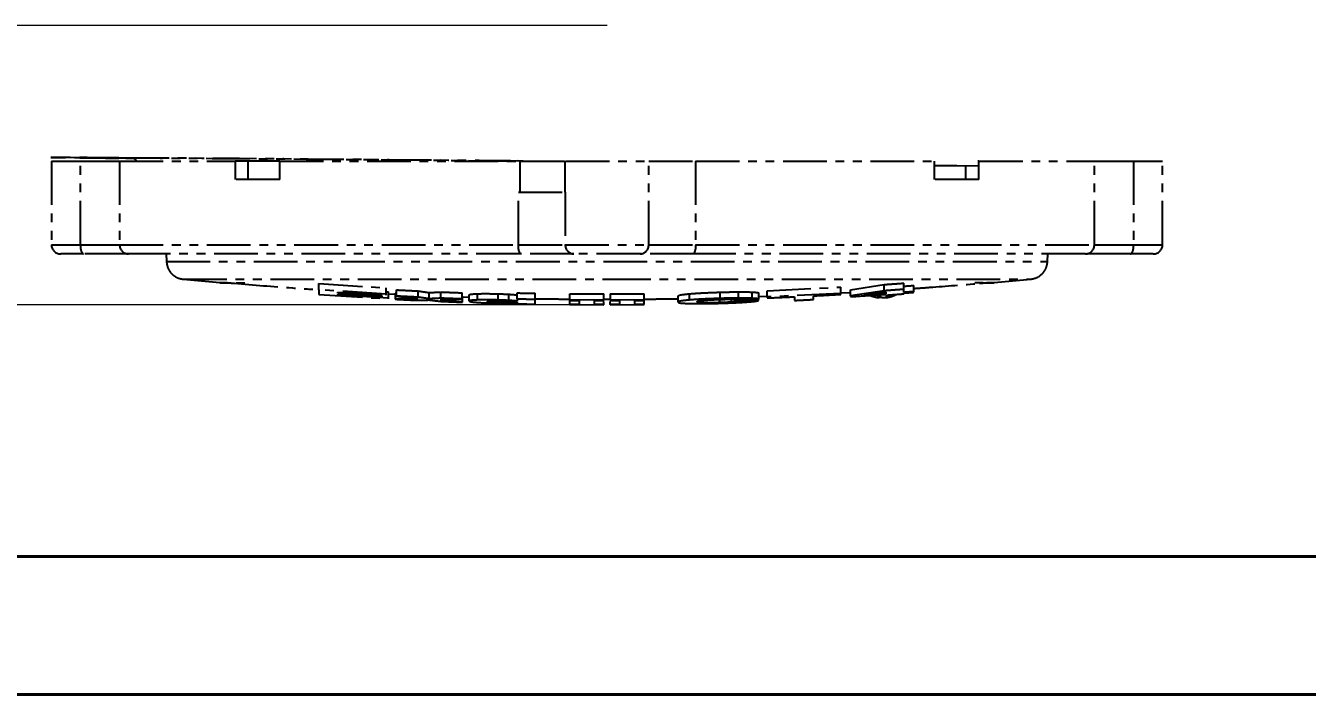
# Model space of a CAD drawing. Header units: millimetres. Extents: x 2344 to 4024, y 1094 to 2282.
# Drawn here: x 2847.2 to 3033.4, y 1093.7 to 1190.9 of the extents above; entities that cross this region are included whole.
import ezdxf

# ---------------------------------------------------------------- set-up
doc = ezdxf.new("R2010")
doc.units = ezdxf.units.MM
doc.linetypes.add('PHANTOM', pattern=[12.7, 6.35, -1.27, 1.27, -1.27, 1.27, -1.27])
doc.layers.add('标注', color=3, linetype='Continuous', lineweight=13)
doc.layers.add('粗实线', color=7, linetype='Continuous', lineweight=40)
doc.styles.add('SLDTEXTSTYLE1', font='txt.shx', dxfattribs={"width": 0.7, "bigfont": 'gbcbig.shx'})
doc.dimstyles.new('SLDDIMSTYLE12$0', dxfattribs={"dimtxt": 12, "dimasz": 10, "dimexe": 0, "dimexo": 0.0625, "dimgap": 0.875, "dimtad": 1, "dimdec": 1, "dimlfac": 1.8, "dimrnd": 1e-09, "dimzin": 12, "dimdsep": 46, "dimtxsty": 'SLDTEXTSTYLE1', "dimcen": 0.09, "dimdle": 8.16, "dimclrd": 3, "dimclre": 3, "dimadec": 0, "dimazin": 3, "dimtfac": 1, "dimtdec": 1, "dimtofl": 0, "dimtmove": 0, "dimatfit": 3, "dimfxl": 0, "dimfrac": 2, "dimtolj": 1, "dimlwd": 5, "dimlwe": 5, "dimarcsym": 0})

# ---------------------------------------------------------------- blocks, each defined once
blk = doc.blocks.new('*D69')
at = {"layer": 'Defpoints', "color": 0, "transparency": 16777216}
for p in [(2931.76, 1190.86), (2747.33, 1150.32), (2931.21, 1150.32)]:
    blk.add_point(p, dxfattribs=at)
at = {"layer": '标注', "color": 3, "lineweight": 5, "transparency": 16777216}
blk.add_line((2931.7, 1190.86), (2747.33, 1190.86), dxfattribs=at)
at = {"layer": '标注', "color": 3, "linetype": 'Continuous', "lineweight": 5, "transparency": 16777216}
for p, q in [((2747.33, 1180.86), (2747.33, 1160.32)), ((2931.15, 1150.32), (2747.33, 1150.32))]:
    blk.add_line(p, q, dxfattribs=at)
at = {"layer": '标注', "color": 3, "transparency": 16777216}
for points in [[(2745.66, 1180.86), (2748.99, 1180.86), (2747.33, 1190.86)], [(2745.66, 1160.32), (2748.99, 1160.32), (2747.33, 1150.32)]]:
    blk.add_solid(points, dxfattribs=at)
at = {"layer": '标注', "color": 0, "transparency": 16777216, "insert": (2732.74, 1170.59), "char_height": 12, "attachment_point": 5, "rotation": 90, "style": 'SLDTEXTSTYLE1'}
blk.add_mtext('\\A1;{\\H2.28571x;45}', dxfattribs=at)

msp = doc.modelspace()

# ---------------------------------------------------------------- linework, layer by layer
at = {"color": 7, "linetype": 'PHANTOM', "lineweight": 25}
for p, q in [((2850.928, 1171.197), (2850.928, 1159.047)), ((2850.928, 1171.197), (2855.129, 1171.197)), ((2855.129, 1159.047), (2855.129, 1171.197)), ((2855.129, 1171.197), (2860.819, 1171.197)), ((2860.819, 1171.197), (2860.819, 1159.047)), ((2860.819, 1171.197), (2877.603, 1171.197)), ((2877.603, 1171.197), (2877.603, 1168.497)), ((2879.502, 1171.197), (2877.603, 1171.197)), ((2879.502, 1168.497), (2879.502, 1171.197)), ((2884.096, 1171.197), (2879.502, 1171.197)), ((2884.096, 1168.497), (2884.096, 1171.197)), ((2884.096, 1171.197), (2919.003, 1171.197)), ((2919.455, 1171.197), (2918.685, 1171.204)), ((2919.003, 1171.197), (2919.003, 1166.697)), ((2919.003, 1171.197), (2925.348, 1171.197)), ((2925.499, 1171.149), (2925.34, 1171.149)), ((2925.499, 1171.149), (2925.674, 1171.148)), ((2925.554, 1171.148), (2925.554, 1166.697)), ((2925.669, 1171.197), (2937.724, 1171.197)), ((2937.724, 1159.047), (2937.724, 1171.197)), ((2937.724, 1171.197), (2944.539, 1171.197)), ((2944.539, 1171.197), (2944.539, 1159.047)), ((2944.539, 1171.197), (2979.219, 1171.197)), ((2979.219, 1171.197), (2979.219, 1168.497)), ((2983.813, 1168.497), (2983.813, 1170.504)), ((2985.713, 1171.197), (2985.567, 1171.197)), ((2985.713, 1168.497), (2985.713, 1171.197)), ((2985.713, 1171.197), (3002.496, 1171.197)), ((3002.496, 1159.047), (3002.496, 1171.197)), ((3002.496, 1171.197), (3008.186, 1171.197)), ((3008.186, 1171.197), (3008.186, 1159.047)), ((3008.186, 1171.197), (3012.388, 1171.197)), ((3012.388, 1159.047), (3012.388, 1171.197)), ((2884.096, 1168.497), (2877.603, 1168.497)), ((2985.713, 1168.497), (2979.219, 1168.497)), ((2918.776, 1159.047), (2918.776, 1166.697)), ((2918.776, 1166.697), (2925.591, 1166.697)), ((2925.591, 1166.697), (2925.591, 1159.047)), ((2850.928, 1159.047), (2855.129, 1159.047)), ((2855.129, 1159.047), (2860.819, 1159.047)), ((2860.819, 1159.047), (2918.776, 1159.047)), ((2918.776, 1159.047), (2925.591, 1159.047)), ((2925.591, 1159.047), (2937.724, 1159.047)), ((2937.724, 1159.047), (2944.539, 1159.047)), ((2944.539, 1159.047), (3002.496, 1159.047)), ((3002.496, 1159.047), (3008.186, 1159.047)), ((3008.186, 1159.047), (3012.388, 1159.047)), ((2855.604, 1157.697), (2852.278, 1157.697)), ((2862.148, 1157.697), (2855.604, 1157.697)), ((2919.018, 1157.697), (2862.148, 1157.697)), ((2867.576, 1157.697), (2867.634, 1156.584)), ((2926.855, 1157.697), (2919.018, 1157.697)), ((2936.46, 1157.697), (2926.855, 1157.697)), ((2944.297, 1157.697), (2936.46, 1157.697)), ((3001.168, 1157.697), (2944.297, 1157.697)), ((2995.681, 1156.584), (2995.739, 1157.697)), ((3007.712, 1157.697), (3001.168, 1157.697)), ((3011.038, 1157.697), (3007.712, 1157.697)), ((2867.634, 1156.584), (2995.681, 1156.584)), ((2870.046, 1154.04), (2875.415, 1153.581)), ((2870.046, 1154.04), (2931.658, 1154.04)), ((2877.781, 1153.489), (2879.042, 1153.489)), ((2889.787, 1153.399), (2899.584, 1152.777)), ((2889.787, 1152.495), (2889.787, 1153.399)), ((2967.047, 1152.512), (2971.923, 1153.257)), ((2971.923, 1152.353), (2971.923, 1153.257)), ((2974.783, 1152.558), (2974.783, 1153.462)), ((2976.24, 1152.227), (2976.24, 1153.13)), ((2986.32, 1153.489), (2985.097, 1153.489)), ((2986.32, 1153.489), (2987.581, 1153.489)), ((2987.902, 1153.558), (2993.269, 1154.04)), ((2899.584, 1151.874), (2889.787, 1152.495)), ((2889.787, 1152.495), (2889.787, 1151.818)), ((2889.787, 1151.818), (2899.896, 1151.181)), ((2892.536, 1152.159), (2899.584, 1151.73)), ((2899.896, 1151.279), (2892.536, 1151.726)), ((2899.584, 1151.874), (2899.584, 1152.777)), ((2899.584, 1152.2), (2899.896, 1152.181)), ((2899.896, 1151.279), (2899.896, 1152.181)), ((2899.896, 1151.921), (2900.895, 1151.868)), ((2900.895, 1152.029), (2901.087, 1152.032)), ((2900.895, 1152.029), (2900.895, 1151.128)), ((2904.24, 1151.174), (2900.895, 1151.128)), ((2901.087, 1151.58), (2901.087, 1152.482)), ((2904.203, 1151.425), (2904.203, 1152.327)), ((2905.825, 1151.191), (2905.825, 1152.093)), ((2907.402, 1151.035), (2910.6, 1151.16)), ((2907.53, 1151.278), (2907.53, 1152.18)), ((2910.6, 1151.16), (2910.6, 1152.062)), ((2910.683, 1150.695), (2910.683, 1151.596)), ((2910.683, 1151.472), (2911.645, 1151.441)), ((2911.645, 1150.869), (2911.645, 1151.77)), ((2912.855, 1151.022), (2912.855, 1151.924)), ((2915.843, 1151.011), (2915.843, 1151.912)), ((2917.346, 1151.854), (2917.346, 1150.952)), ((2918.601, 1151.139), (2918.601, 1152.041)), ((2921.222, 1151.087), (2921.222, 1151.989)), ((2921.222, 1150.412), (2921.222, 1151.087)), ((2926.258, 1151.92), (2931.208, 1151.896)), ((2926.258, 1151.019), (2926.258, 1151.92)), ((2931.208, 1150.994), (2931.208, 1151.896)), ((2931.208, 1151.123), (2931.658, 1151.122)), ((2931.658, 1151.122), (2932.108, 1151.123)), ((2932.108, 1151.896), (2937.058, 1151.92)), ((2932.108, 1151.896), (2932.108, 1150.994)), ((2937.058, 1151.019), (2937.058, 1151.92)), ((2941.99, 1150.704), (2941.99, 1151.605)), ((2943.64, 1151.016), (2943.64, 1151.918)), ((2948.057, 1150.635), (2948.057, 1151.096)), ((2948.094, 1151.243), (2948.094, 1152.145)), ((2949.753, 1150.708), (2949.753, 1151.115)), ((2950.779, 1151.292), (2950.779, 1152.194)), ((2952.693, 1152.169), (2952.693, 1151.267)), ((2953.694, 1151.506), (2954.931, 1151.552)), ((2953.694, 1150.933), (2953.694, 1151.151)), ((2953.721, 1151.152), (2953.721, 1152.054)), ((2954.931, 1152.359), (2965.654, 1152.886)), ((2954.931, 1151.457), (2954.931, 1152.359)), ((2965.654, 1151.983), (2954.931, 1151.457)), ((2958.918, 1151.485), (2958.918, 1150.954)), ((2961.667, 1151.088), (2961.667, 1151.62)), ((2965.654, 1151.983), (2965.654, 1152.886)), ((2965.654, 1152.034), (2967.047, 1152.114)), ((2967.047, 1151.61), (2967.047, 1152.512)), ((2971.923, 1152.353), (2967.047, 1151.61)), ((2971.18, 1151.37), (2971.18, 1151.506)), ((2971.2, 1151.36), (2971.2, 1151.506)), ((2971.239, 1151.37), (2971.239, 1151.506)), ((2971.592, 1151.403), (2971.592, 1151.37)), ((2972.071, 1151.375), (2972.071, 1151.36)), ((2972.237, 1151.402), (2972.237, 1151.37)), ((2974.783, 1152.117), (2974.783, 1152.558)), ((2910.683, 1150.695), (2907.402, 1151.035)), ((2914.853, 1150.875), (2914.853, 1150.671)), ((2916.42, 1150.852), (2916.42, 1150.596)), ((2917.823, 1150.809), (2917.823, 1150.584)), ((2931.208, 1150.994), (2926.258, 1151.019)), ((2926.258, 1150.379), (2926.258, 1151.003)), ((2926.258, 1150.344), (2931.208, 1150.319)), ((2927.608, 1150.931), (2927.608, 1150.383)), ((2929.858, 1150.371), (2929.858, 1150.92)), ((2931.208, 1150.939), (2931.208, 1150.994)), ((2931.208, 1150.354), (2931.208, 1150.782)), ((2931.208, 1150.319), (2931.208, 1150.354)), ((2937.058, 1151.019), (2932.108, 1150.994)), ((2932.108, 1150.994), (2932.108, 1150.939)), ((2932.108, 1150.354), (2932.108, 1150.782)), ((2932.108, 1150.354), (2932.108, 1150.319)), ((2932.108, 1150.319), (2937.058, 1150.344)), ((2933.458, 1150.92), (2933.458, 1150.371)), ((2935.708, 1150.383), (2935.708, 1150.931)), ((2937.058, 1150.379), (2937.058, 1150.964)), ((2945.636, 1150.622), (2945.636, 1150.958)), ((2950.944, 1150.836), (2950.944, 1151.058))]:
    msp.add_line(p, q, dxfattribs=at)
at = {"color": 7, "linetype": 'PHANTOM', "lineweight": 25, "flags": 128}
for points in [[(2855.04, 1171.672), (2853.651, 1171.688), (2852.477, 1171.701), (2851.585, 1171.713), (2851.028, 1171.722), (2850.839, 1171.727), (2851.028, 1171.728), (2851.585, 1171.726), (2852.477, 1171.72), (2853.651, 1171.71), (2855.04, 1171.698)], [(2860.73, 1171.656), (2860.45, 1171.657), (2860.027, 1171.658), (2859.468, 1171.662), (2858.784, 1171.667), (2857.985, 1171.673), (2857.084, 1171.68), (2856.097, 1171.689), (2855.04, 1171.698)], [(2855.04, 1171.672), (2856.097, 1171.661), (2857.084, 1171.65), (2857.985, 1171.639), (2858.784, 1171.629), (2859.468, 1171.62), (2860.026, 1171.613), (2860.449, 1171.606), (2860.73, 1171.601)], [(2857.319, 1171.667), (2856.561, 1171.674), (2855.919, 1171.679), (2855.489, 1171.682), (2855.339, 1171.682), (2855.489, 1171.679), (2855.919, 1171.673), (2856.561, 1171.666), (2857.319, 1171.658), (2858.076, 1171.651), (2858.719, 1171.646), (2859.148, 1171.643), (2859.298, 1171.643), (2859.148, 1171.646), (2858.719, 1171.652), (2858.076, 1171.659), (2857.319, 1171.667)], [(2860.73, 1171.656), (2861.756, 1171.656), (2863.098, 1171.653), (2864.75, 1171.646), (2866.705, 1171.636), (2868.952, 1171.623), (2871.483, 1171.607), (2874.286, 1171.587), (2877.349, 1171.565), (2880.656, 1171.539), (2884.194, 1171.511), (2887.946, 1171.481), (2891.895, 1171.447), (2896.024, 1171.412), (2900.314, 1171.374), (2904.746, 1171.334), (2909.298, 1171.292), (2913.952, 1171.249), (2918.685, 1171.204)], [(2863.044, 1171.558), (2861.756, 1171.581), (2860.73, 1171.601)], [(2918.832, 1171.197), (2917.616, 1171.208), (2913.065, 1171.251), (2908.599, 1171.293), (2904.238, 1171.332), (2900.001, 1171.37), (2895.908, 1171.406), (2891.978, 1171.44), (2888.229, 1171.471), (2884.677, 1171.5), (2881.339, 1171.526), (2878.231, 1171.549), (2875.366, 1171.57), (2872.757, 1171.587), (2870.416, 1171.602), (2868.355, 1171.614), (2866.582, 1171.622), (2865.105, 1171.627), (2863.932, 1171.629), (2863.067, 1171.628), (2862.515, 1171.623), (2862.278, 1171.616), (2862.357, 1171.605), (2862.752, 1171.591), (2863.03, 1171.584)], [(2863.009, 1171.628), (2863.247, 1171.287), (2863.347, 1171.197)], [(2979.219, 1170.567), (2982.474, 1170.528), (2985.564, 1170.49)], [(2855.129, 1159.047), (2855.138, 1158.784), (2855.165, 1158.53), (2855.209, 1158.297), (2855.268, 1158.092), (2855.34, 1157.924), (2855.422, 1157.8), (2855.511, 1157.723), (2855.604, 1157.697)], [(3007.712, 1157.697), (3007.804, 1157.723), (3007.893, 1157.8), (3007.975, 1157.924), (3008.047, 1158.092), (3008.106, 1158.297), (3008.15, 1158.53), (3008.177, 1158.784), (3008.186, 1159.047)], [(2971.635, 1151.385), (2971.626, 1151.381), (2971.592, 1151.37)]]:
    msp.add_lwpolyline(points, dxfattribs=at)
at = {"color": 7, "linetype": 'PHANTOM', "lineweight": 25}
for centre, radius, start, end in [((2852.278, 1159.047), 1.35, 180, 270), ((2862.159, 1159.036), 1.339, 179.53784, 269.53025), ((2920.844, 1158.72), 2.093, 171.02104, 209.26556), ((2926.9, 1159.005), 1.309, 178.17325, 268.0486), ((2936.416, 1159.005), 1.309, 271.9514, 1.82675), ((2942.471, 1158.72), 2.093, 330.73437, 8.97898), ((3001.157, 1159.036), 1.339, 270.46974, 0.46216), ((3011.038, 1159.047), 1.35, 270, 0), ((2971.635, 1155.829), 4.5, 248.43538, 262.15499), ((2971.16, 1155.813), 4.308, 266.67916, 273.32084), ((2971.462, 1152.225), 0.901, 232.24271, 251.69932), ((2971.962, 1152.225), 0.901, 232.24271, 251.69932), ((2971.527, 1155.214), 3.877, 277.47658, 287.3325), ((2971.733, 1155.214), 3.877, 277.47658, 287.3325), ((2971.635, 1155.829), 4.5, 279.04035, 296.36804), ((2972.785, 1152.243), 0.738, 261.96957, 278.03043)]:
    msp.add_arc(centre, radius, start, end, dxfattribs=at)
for points, knots in [([(2867.633, 1156.607), (2867.688, 1156.26), (2867.801, 1155.545), (2868.44, 1154.721), (2869.228, 1154.2), (2869.779, 1154.092), (2870.046, 1154.04)], [0, 0, 0, 0, 0.2720615, 0.5619665, 0.7879375, 1, 1, 1, 1]), ([(2993.269, 1154.04), (2993.611, 1154.116), (2994.319, 1154.273), (2995.101, 1154.961), (2995.573, 1155.78), (2995.646, 1156.337), (2995.682, 1156.607)], [0, 0, 0, 0, 0.2720615, 0.5619665, 0.7879375, 1, 1, 1, 1]), ([(2876.509, 1153.517), (2876.203, 1153.511), (2875.578, 1153.5), (2875.321, 1153.496), (2875.578, 1153.5), (2876.203, 1153.511), (2876.509, 1153.517)], [0, 0, 0, 0, 0.2442713, 0.4999999, 0.7557286, 1, 1, 1, 1]), ([(2876.509, 1153.517), (2876.541, 1153.516), (2876.604, 1153.515), (2876.826, 1153.501), (2877.119, 1153.479), (2877.373, 1153.458), (2877.509, 1153.446)], [0, 0, 0, 0, 0.24686698, 0.48018173, 0.72382764, 1, 1, 1, 1]), ([(2877.509, 1153.446), (2880.314, 1153.207), (2884.383, 1152.862), (2888.506, 1152.598), (2889.787, 1152.516)], [0, 0, 0, 0, 0.6895107, 1, 1, 1, 1]), ([(2931.658, 1154.04), (2934.034, 1154.04), (2938.887, 1154.04), (2946.202, 1154.04), (2953.549, 1154.04), (2960.744, 1154.04), (2967.588, 1154.04), (2973.884, 1154.04), (2979.303, 1154.04), (2983.789, 1154.04), (2987.342, 1154.04), (2990.065, 1154.04), (2991.939, 1154.04), (2993.066, 1154.04), (2993.202, 1154.04), (2993.269, 1154.04)], [0, 0, 0, 0, 0.0736754, 0.1504344, 0.2298849, 0.3115242, 0.3947507, 0.4788859, 0.5632051, 0.6400411, 0.7158686, 0.7901842, 0.8625449, 0.9325805, 1, 1, 1, 1]), ([(2971.923, 1153.257), (2972.453, 1153.294), (2973.406, 1153.361), (2974.359, 1153.431), (2974.783, 1153.462)], [0, 0, 0, 0, 0.555963, 1, 1, 1, 1]), ([(2974.783, 1153.02), (2975.053, 1153.041), (2975.539, 1153.077), (2976.025, 1153.114), (2976.24, 1153.13)], [0, 0, 0, 0, 0.5573673, 1, 1, 1, 1]), ([(2976.24, 1152.698), (2977.009, 1152.75), (2980.22, 1152.966), (2983.393, 1153.239), (2985.807, 1153.446)], [0, 0, 0, 0, 0.2394195, 1, 1, 1, 1]), ([(2985.807, 1153.446), (2985.941, 1153.457), (2986.197, 1153.479), (2986.492, 1153.501), (2986.714, 1153.516), (2986.775, 1153.516), (2986.807, 1153.517)], [0, 0, 0, 0, 0.2758581, 0.5235208, 0.7551505, 1, 1, 1, 1]), ([(2986.807, 1153.517), (2987.112, 1153.511), (2987.738, 1153.5), (2987.995, 1153.496), (2987.738, 1153.5), (2987.112, 1153.511), (2986.807, 1153.517)], [0, 0, 0, 0, 0.2442183, 0.4999999, 0.7557815, 1, 1, 1, 1]), ([(2892.536, 1152.006), (2892.536, 1152.034), (2892.536, 1152.083), (2892.536, 1152.136), (2892.536, 1152.159)], [0, 0, 0, 0, 0.5569137, 1, 1, 1, 1]), ([(2898.97, 1151.611), (2897.791, 1151.678), (2895.646, 1151.802), (2893.502, 1151.943), (2892.536, 1152.006)], [0, 0, 0, 0, 0.5495556, 1, 1, 1, 1]), ([(2892.536, 1151.884), (2893.761, 1151.803), (2895.905, 1151.663), (2898.051, 1151.541), (2898.97, 1151.488)], [0, 0, 0, 0, 0.5714168, 1, 1, 1, 1]), ([(2892.536, 1151.726), (2892.536, 1151.753), (2892.536, 1151.804), (2892.536, 1151.859), (2892.536, 1151.884)], [0, 0, 0, 0, 0.5566652, 1, 1, 1, 1]), ([(2898.97, 1151.488), (2898.97, 1151.51), (2898.97, 1151.55), (2898.97, 1151.592), (2898.97, 1151.611)], [0, 0, 0, 0, 0.5566006, 1, 1, 1, 1]), ([(2899.584, 1151.73), (2899.584, 1151.756), (2899.584, 1151.803), (2899.584, 1151.852), (2899.584, 1151.874)], [0, 0, 0, 0, 0.5562801, 1, 1, 1, 1]), ([(2899.896, 1151.181), (2899.896, 1151.199), (2899.896, 1151.23), (2899.896, 1151.264), (2899.896, 1151.279)], [0, 0, 0, 0, 0.5569113, 1, 1, 1, 1]), ([(2900.895, 1151.128), (2901.475, 1151.097), (2902.498, 1151.044), (2903.522, 1150.995), (2903.965, 1150.974)], [0, 0, 0, 0, 0.5668884, 1, 1, 1, 1]), ([(2901.087, 1152.482), (2901.673, 1152.452), (2902.712, 1152.398), (2903.751, 1152.349), (2904.203, 1152.327)], [0, 0, 0, 0, 0.56439, 1, 1, 1, 1]), ([(2901.087, 1151.58), (2901.693, 1151.498), (2902.744, 1151.356), (2903.795, 1151.228), (2904.24, 1151.174)], [0, 0, 0, 0, 0.57663313, 1, 1, 1, 1]), ([(2904.203, 1151.425), (2903.626, 1151.453), (2902.587, 1151.502), (2901.549, 1151.556), (2901.087, 1151.58)], [0, 0, 0, 0, 0.5555991, 1, 1, 1, 1]), ([(2904.203, 1152.327), (2904.511, 1152.281), (2905.052, 1152.201), (2905.593, 1152.125), (2905.825, 1152.093)], [0, 0, 0, 0, 0.5700168, 1, 1, 1, 1]), ([(2905.825, 1151.191), (2905.528, 1151.232), (2904.987, 1151.308), (2904.446, 1151.389), (2904.203, 1151.425)], [0, 0, 0, 0, 0.54998303, 1, 1, 1, 1]), ([(2905.825, 1152.093), (2906.142, 1152.108), (2906.711, 1152.134), (2907.279, 1152.166), (2907.53, 1152.18)], [0, 0, 0, 0, 0.55799579, 1, 1, 1, 1]), ([(2907.53, 1151.278), (2907.211, 1151.26), (2906.642, 1151.229), (2906.074, 1151.202), (2905.825, 1151.191)], [0, 0, 0, 0, 0.5619541, 1, 1, 1, 1]), ([(2907.53, 1152.18), (2908.107, 1152.157), (2909.13, 1152.115), (2910.154, 1152.078), (2910.6, 1152.062)], [0, 0, 0, 0, 0.5636271, 1, 1, 1, 1]), ([(2910.6, 1151.16), (2910.031, 1151.181), (2909.007, 1151.218), (2907.984, 1151.26), (2907.53, 1151.278)], [0, 0, 0, 0, 0.5563525, 1, 1, 1, 1]), ([(2911.645, 1151.77), (2911.68, 1151.806), (2911.744, 1151.87), (2912.513, 1151.908), (2912.855, 1151.924)], [0, 0, 0, 0, 0.5560413, 1, 1, 1, 1]), ([(2912.855, 1151.924), (2913.051, 1151.929), (2913.445, 1151.939), (2914.176, 1151.94), (2914.99, 1151.933), (2915.559, 1151.919), (2915.843, 1151.912)], [0, 0, 0, 0, 0.2499948, 0.5001474, 0.7503596, 1, 1, 1, 1]), ([(2915.843, 1151.912), (2916.093, 1151.905), (2916.616, 1151.889), (2917.096, 1151.866), (2917.346, 1151.854)], [0, 0, 0, 0, 0.4796446, 1, 1, 1, 1]), ([(2917.346, 1151.854), (2917.479, 1151.845), (2917.746, 1151.828), (2918.188, 1151.793), (2918.436, 1151.767), (2918.601, 1151.75)], [0, 0, 0, 0, 0.2491071, 0.4987162, 1, 1, 1, 1]), ([(2918.601, 1152.041), (2919.092, 1152.031), (2919.965, 1152.012), (2920.839, 1151.996), (2921.222, 1151.989)], [0, 0, 0, 0, 0.5611735, 1, 1, 1, 1]), ([(2918.601, 1151.139), (2918.601, 1151.081), (2918.601, 1150.978), (2918.601, 1150.887), (2918.601, 1150.848)], [0, 0, 0, 0, 0.5754963, 1, 1, 1, 1]), ([(2921.222, 1151.087), (2920.734, 1151.096), (2919.86, 1151.112), (2918.987, 1151.131), (2918.601, 1151.139)], [0, 0, 0, 0, 0.55879118, 1, 1, 1, 1]), ([(2921.222, 1151.21), (2921.988, 1151.197), (2923.665, 1151.168), (2925.345, 1151.155), (2926.258, 1151.148)], [0, 0, 0, 0, 0.456408, 1, 1, 1, 1]), ([(2937.058, 1151.148), (2937.788, 1151.153), (2939.433, 1151.165), (2941.077, 1151.192), (2941.99, 1151.207)], [0, 0, 0, 0, 0.44406107, 1, 1, 1, 1]), ([(2941.99, 1151.605), (2942.02, 1151.64), (2942.073, 1151.704), (2942.578, 1151.81), (2943.26, 1151.879), (2943.64, 1151.918)], [0, 0, 0, 0, 0.3525398, 0.639891, 1, 1, 1, 1]), ([(2943.64, 1151.918), (2943.975, 1151.945), (2944.618, 1151.996), (2946.126, 1152.079), (2947.331, 1152.119), (2948.094, 1152.145)], [0, 0, 0, 0, 0.2851859, 0.5475069, 1, 1, 1, 1]), ([(2948.094, 1151.243), (2947.331, 1151.217), (2946.126, 1151.177), (2944.618, 1151.094), (2943.975, 1151.043), (2943.64, 1151.016)], [0, 0, 0, 0, 0.4524933, 0.7148143, 1, 1, 1, 1]), ([(2945.629, 1150.962), (2945.814, 1150.978), (2946.165, 1151.01), (2947.024, 1151.06), (2947.718, 1151.084), (2948.149, 1151.099)], [0, 0, 0, 0, 0.2967135, 0.5625298, 1, 1, 1, 1]), ([(2948.094, 1152.145), (2948.572, 1152.157), (2949.495, 1152.182), (2950.361, 1152.19), (2950.779, 1152.194)], [0, 0, 0, 0, 0.5174832, 1, 1, 1, 1]), ([(2950.779, 1151.292), (2950.361, 1151.288), (2949.495, 1151.279), (2948.572, 1151.255), (2948.094, 1151.243)], [0, 0, 0, 0, 0.48251697, 1, 1, 1, 1]), ([(2948.149, 1151.099), (2948.462, 1151.106), (2949.1, 1151.12), (2949.848, 1151.118), (2950.322, 1151.107), (2950.714, 1151.091), (2950.868, 1151.069), (2950.972, 1151.055)], [0, 0, 0, 0, 0.2332174, 0.4765462, 0.6022496, 0.732009, 1, 1, 1, 1]), ([(2950.779, 1152.194), (2951.146, 1152.194), (2951.881, 1152.196), (2952.422, 1152.178), (2952.693, 1152.169)], [0, 0, 0, 0, 0.49950712, 1, 1, 1, 1]), ([(2952.693, 1151.267), (2952.422, 1151.276), (2951.881, 1151.293), (2951.146, 1151.292), (2950.779, 1151.292)], [0, 0, 0, 0, 0.5004928, 1, 1, 1, 1]), ([(2950.972, 1151.055), (2951.482, 1151.072), (2952.399, 1151.103), (2953.315, 1151.137), (2953.721, 1151.152)], [0, 0, 0, 0, 0.5568278, 1, 1, 1, 1]), ([(2952.693, 1152.169), (2952.925, 1152.156), (2953.44, 1152.125), (2953.621, 1152.079), (2953.721, 1152.054)], [0, 0, 0, 0, 0.4507327, 1, 1, 1, 1]), ([(2953.721, 1151.152), (2953.621, 1151.177), (2953.44, 1151.223), (2952.925, 1151.254), (2952.693, 1151.267)], [0, 0, 0, 0, 0.549267, 1, 1, 1, 1]), ([(2954.931, 1151.313), (2955.669, 1151.343), (2956.998, 1151.397), (2958.327, 1151.458), (2958.918, 1151.485)], [0, 0, 0, 0, 0.5551563, 1, 1, 1, 1]), ([(2954.931, 1151.457), (2954.931, 1151.429), (2954.931, 1151.38), (2954.931, 1151.333), (2954.931, 1151.313)], [0, 0, 0, 0, 0.565204, 1, 1, 1, 1]), ([(2958.918, 1150.954), (2959.426, 1150.978), (2960.342, 1151.021), (2961.259, 1151.068), (2961.667, 1151.088)], [0, 0, 0, 0, 0.5538299, 1, 1, 1, 1]), ([(2961.667, 1151.62), (2962.404, 1151.659), (2963.733, 1151.728), (2965.062, 1151.804), (2965.654, 1151.838)], [0, 0, 0, 0, 0.5544114, 1, 1, 1, 1]), ([(2965.654, 1151.838), (2965.654, 1151.865), (2965.654, 1151.911), (2965.654, 1151.961), (2965.654, 1151.983)], [0, 0, 0, 0, 0.556552, 1, 1, 1, 1]), ([(2967.047, 1151.504), (2967.99, 1151.563), (2969.704, 1151.669), (2971.418, 1151.786), (2972.189, 1151.839)], [0, 0, 0, 0, 0.54983788, 1, 1, 1, 1]), ([(2967.047, 1151.61), (2967.047, 1151.589), (2967.047, 1151.553), (2967.047, 1151.519), (2967.047, 1151.504)], [0, 0, 0, 0, 0.5626536, 1, 1, 1, 1]), ([(2968.981, 1151.717), (2969.565, 1151.803), (2970.635, 1151.961), (2971.704, 1152.135), (2972.189, 1152.214)], [0, 0, 0, 0, 0.54595808, 1, 1, 1, 1]), ([(2972.189, 1151.931), (2971.584, 1151.89), (2970.515, 1151.816), (2969.445, 1151.747), (2968.981, 1151.717)], [0, 0, 0, 0, 0.565906, 1, 1, 1, 1]), ([(2971.033, 1151.37), (2971.06, 1151.366), (2971.113, 1151.36), (2971.17, 1151.356), (2971.201, 1151.356), (2971.202, 1151.362), (2971.186, 1151.367), (2971.18, 1151.37)], [0, 0, 0, 0, 0.21349537, 0.42706687, 0.6389569, 0.85011345, 1, 1, 1, 1]), ([(2971.592, 1151.37), (2971.578, 1151.366), (2971.549, 1151.36), (2971.476, 1151.356), (2971.39, 1151.356), (2971.308, 1151.362), (2971.259, 1151.367), (2971.239, 1151.37)], [0, 0, 0, 0, 0.21349537, 0.42706687, 0.6389569, 0.85011345, 1, 1, 1, 1]), ([(2971.679, 1151.37), (2971.693, 1151.366), (2971.721, 1151.36), (2971.794, 1151.356), (2971.88, 1151.356), (2971.963, 1151.362), (2972.011, 1151.367), (2972.031, 1151.37)], [0, 0, 0, 0, 0.21349537, 0.42706687, 0.6389569, 0.85011345, 1, 1, 1, 1]), ([(2974.783, 1152.558), (2974.245, 1152.518), (2973.292, 1152.449), (2972.339, 1152.382), (2971.923, 1152.353)], [0, 0, 0, 0, 0.56403392, 1, 1, 1, 1]), ([(2972.237, 1151.37), (2972.211, 1151.366), (2972.157, 1151.36), (2972.101, 1151.356), (2972.072, 1151.356), (2972.074, 1151.359), (2972.074, 1151.36)], [0, 0, 0, 0, 0.2846886, 0.5694788, 0.8520268, 1, 1, 1, 1]), ([(2972.189, 1152.214), (2972.189, 1152.158), (2972.189, 1152.057), (2972.189, 1151.969), (2972.189, 1151.931)], [0, 0, 0, 0, 0.5654407, 1, 1, 1, 1]), ([(2972.189, 1151.723), (2972.668, 1151.757), (2973.533, 1151.818), (2974.397, 1151.881), (2974.783, 1151.909)], [0, 0, 0, 0, 0.5545635, 1, 1, 1, 1]), ([(2972.189, 1151.839), (2972.189, 1151.816), (2972.189, 1151.776), (2972.189, 1151.739), (2972.189, 1151.723)], [0, 0, 0, 0, 0.5622668, 1, 1, 1, 1]), ([(2976.24, 1152.227), (2975.966, 1152.206), (2975.481, 1152.169), (2974.995, 1152.133), (2974.783, 1152.117)], [0, 0, 0, 0, 0.5626323, 1, 1, 1, 1]), ([(2974.783, 1152.024), (2975.053, 1152.045), (2975.539, 1152.081), (2976.025, 1152.118), (2976.24, 1152.134)], [0, 0, 0, 0, 0.5572153, 1, 1, 1, 1]), ([(2974.783, 1151.909), (2974.783, 1151.93), (2974.783, 1151.966), (2974.783, 1152.007), (2974.783, 1152.024)], [0, 0, 0, 0, 0.55798779, 1, 1, 1, 1]), ([(2976.24, 1152.134), (2976.24, 1152.151), (2976.24, 1152.181), (2976.24, 1152.212), (2976.24, 1152.227)], [0, 0, 0, 0, 0.5584838, 1, 1, 1, 1]), ([(2903.965, 1150.974), (2904.311, 1150.981), (2904.932, 1150.995), (2905.552, 1151.014), (2905.825, 1151.022)], [0, 0, 0, 0, 0.5589109, 1, 1, 1, 1]), ([(2905.825, 1151.022), (2906.159, 1150.981), (2906.742, 1150.909), (2907.326, 1150.843), (2907.576, 1150.814)], [0, 0, 0, 0, 0.572061, 1, 1, 1, 1]), ([(2907.576, 1150.814), (2908.163, 1150.791), (2909.198, 1150.749), (2910.234, 1150.711), (2910.683, 1150.695)], [0, 0, 0, 0, 0.56660764, 1, 1, 1, 1]), ([(2912.855, 1151.022), (2912.513, 1151.006), (2911.744, 1150.968), (2911.68, 1150.904), (2911.645, 1150.869)], [0, 0, 0, 0, 0.443959, 1, 1, 1, 1]), ([(2911.645, 1150.869), (2911.681, 1150.834), (2911.736, 1150.782), (2912.225, 1150.714), (2912.645, 1150.679), (2912.855, 1150.662)], [0, 0, 0, 0, 0.4987501, 0.7502568, 1, 1, 1, 1]), ([(2915.843, 1151.011), (2915.559, 1151.017), (2914.99, 1151.031), (2914.176, 1151.038), (2913.445, 1151.037), (2913.051, 1151.027), (2912.855, 1151.022)], [0, 0, 0, 0, 0.2496403, 0.4998526, 0.7500053, 1, 1, 1, 1]), ([(2912.855, 1150.662), (2913.089, 1150.645), (2913.535, 1150.614), (2914.527, 1150.564), (2915.314, 1150.539), (2915.806, 1150.523)], [0, 0, 0, 0, 0.294236, 0.5593651, 1, 1, 1, 1]), ([(2914.266, 1150.787), (2914.285, 1150.801), (2914.313, 1150.824), (2914.549, 1150.853), (2914.756, 1150.868), (2914.859, 1150.876)], [0, 0, 0, 0, 0.5015681, 0.7512002, 1, 1, 1, 1]), ([(2914.853, 1150.671), (2914.749, 1150.681), (2914.541, 1150.7), (2914.313, 1150.738), (2914.285, 1150.767), (2914.266, 1150.787)], [0, 0, 0, 0, 0.2484272, 0.5005331, 1, 1, 1, 1]), ([(2916.42, 1150.596), (2916.156, 1150.604), (2915.731, 1150.618), (2915.199, 1150.645), (2914.973, 1150.662), (2914.853, 1150.671)], [0, 0, 0, 0, 0.4336683, 0.700456, 1, 1, 1, 1]), ([(2914.859, 1150.876), (2914.959, 1150.879), (2915.16, 1150.885), (2915.551, 1150.887), (2915.998, 1150.884), (2916.31, 1150.877), (2916.466, 1150.873)], [0, 0, 0, 0, 0.2491079, 0.4989153, 0.7492633, 1, 1, 1, 1]), ([(2915.806, 1150.523), (2916.116, 1150.515), (2916.739, 1150.501), (2917.618, 1150.497), (2918.313, 1150.505), (2918.596, 1150.521), (2918.739, 1150.529)], [0, 0, 0, 0, 0.2451952, 0.4927615, 0.744341, 1, 1, 1, 1]), ([(2917.346, 1150.952), (2917.096, 1150.964), (2916.616, 1150.988), (2916.093, 1151.003), (2915.843, 1151.011)], [0, 0, 0, 0, 0.5203552, 1, 1, 1, 1]), ([(2917.823, 1150.584), (2917.62, 1150.582), (2917.207, 1150.579), (2916.686, 1150.59), (2916.42, 1150.596)], [0, 0, 0, 0, 0.49088663, 1, 1, 1, 1]), ([(2916.466, 1150.873), (2916.675, 1150.867), (2916.999, 1150.857), (2917.411, 1150.838), (2917.596, 1150.826), (2917.692, 1150.82)], [0, 0, 0, 0, 0.46787409, 0.72646607, 1, 1, 1, 1]), ([(2918.601, 1150.848), (2918.436, 1150.866), (2918.188, 1150.891), (2917.746, 1150.926), (2917.479, 1150.943), (2917.346, 1150.952)], [0, 0, 0, 0, 0.5012838, 0.750893, 1, 1, 1, 1]), ([(2917.692, 1150.82), (2917.848, 1150.808), (2918.161, 1150.783), (2918.543, 1150.736), (2918.583, 1150.699), (2918.61, 1150.675)], [0, 0, 0, 0, 0.24984602, 0.5015343, 1, 1, 1, 1]), ([(2918.61, 1150.675), (2918.585, 1150.653), (2918.548, 1150.621), (2918.195, 1150.594), (2917.94, 1150.587), (2917.823, 1150.584)], [0, 0, 0, 0, 0.56157629, 0.79808958, 1, 1, 1, 1]), ([(2918.739, 1150.529), (2918.739, 1150.516), (2918.739, 1150.493), (2918.739, 1150.471), (2918.739, 1150.461)], [0, 0, 0, 0, 0.56627758, 1, 1, 1, 1]), ([(2918.739, 1150.461), (2919.205, 1150.451), (2920.033, 1150.434), (2920.861, 1150.418), (2921.222, 1150.412)], [0, 0, 0, 0, 0.5631217, 1, 1, 1, 1]), ([(2926.258, 1151.019), (2926.258, 1151.008), (2926.258, 1150.99), (2926.258, 1150.972), (2926.258, 1150.964)], [0, 0, 0, 0, 0.5630257, 1, 1, 1, 1]), ([(2926.258, 1150.964), (2926.487, 1150.961), (2926.961, 1150.955), (2927.388, 1150.939), (2927.608, 1150.931)], [0, 0, 0, 0, 0.4852526, 1, 1, 1, 1]), ([(2927.608, 1150.383), (2927.394, 1150.38), (2926.967, 1150.375), (2926.494, 1150.378), (2926.258, 1150.379)], [0, 0, 0, 0, 0.50186, 1, 1, 1, 1]), ([(2926.258, 1150.379), (2926.258, 1150.372), (2926.258, 1150.36), (2926.258, 1150.349), (2926.258, 1150.344)], [0, 0, 0, 0, 0.5644946, 1, 1, 1, 1]), ([(2929.858, 1150.92), (2930.075, 1150.926), (2930.501, 1150.937), (2930.975, 1150.938), (2931.208, 1150.939)], [0, 0, 0, 0, 0.5082078, 1, 1, 1, 1]), ([(2931.208, 1150.354), (2930.975, 1150.355), (2930.502, 1150.357), (2930.075, 1150.367), (2929.858, 1150.371)], [0, 0, 0, 0, 0.4907797, 1, 1, 1, 1]), ([(2932.108, 1150.939), (2932.341, 1150.938), (2932.814, 1150.937), (2933.241, 1150.926), (2933.458, 1150.92)], [0, 0, 0, 0, 0.4917932, 1, 1, 1, 1]), ([(2933.458, 1150.371), (2933.24, 1150.367), (2932.813, 1150.357), (2932.34, 1150.355), (2932.108, 1150.354)], [0, 0, 0, 0, 0.5092164, 1, 1, 1, 1]), ([(2935.708, 1150.931), (2935.928, 1150.939), (2936.355, 1150.955), (2936.828, 1150.961), (2937.058, 1150.964)], [0, 0, 0, 0, 0.5147486, 1, 1, 1, 1]), ([(2937.058, 1150.379), (2936.822, 1150.378), (2936.348, 1150.375), (2935.922, 1150.38), (2935.708, 1150.383)], [0, 0, 0, 0, 0.4981401, 1, 1, 1, 1]), ([(2937.058, 1150.964), (2937.058, 1150.974), (2937.058, 1150.992), (2937.058, 1151.01), (2937.058, 1151.019)], [0, 0, 0, 0, 0.5569743, 1, 1, 1, 1]), ([(2937.058, 1150.344), (2937.058, 1150.35), (2937.058, 1150.362), (2937.058, 1150.374), (2937.058, 1150.379)], [0, 0, 0, 0, 0.5555054, 1, 1, 1, 1]), ([(2943.64, 1151.016), (2943.26, 1150.977), (2942.578, 1150.908), (2942.073, 1150.802), (2942.02, 1150.739), (2941.99, 1150.704)], [0, 0, 0, 0, 0.3601102, 0.6474617, 1, 1, 1, 1]), ([(2941.99, 1150.704), (2942.039, 1150.656), (2942.129, 1150.569), (2943.161, 1150.524), (2943.628, 1150.504)], [0, 0, 0, 0, 0.54774036, 1, 1, 1, 1]), ([(2943.628, 1150.504), (2943.906, 1150.499), (2944.47, 1150.488), (2945.541, 1150.49), (2946.748, 1150.505), (2947.593, 1150.526), (2948.021, 1150.537)], [0, 0, 0, 0, 0.2390716, 0.4859524, 0.7394916, 1, 1, 1, 1]), ([(2944.74, 1150.759), (2944.767, 1150.792), (2944.809, 1150.843), (2945.161, 1150.911), (2945.473, 1150.945), (2945.629, 1150.962)], [0, 0, 0, 0, 0.5014484, 0.7511099, 1, 1, 1, 1]), ([(2945.636, 1150.622), (2945.375, 1150.637), (2944.793, 1150.67), (2944.759, 1150.727), (2944.74, 1150.759)], [0, 0, 0, 0, 0.4485124, 1, 1, 1, 1]), ([(2948.057, 1150.635), (2947.821, 1150.629), (2947.351, 1150.617), (2946.679, 1150.61), (2946.089, 1150.61), (2945.786, 1150.618), (2945.636, 1150.622)], [0, 0, 0, 0, 0.25370549, 0.50497215, 0.75388441, 1, 1, 1, 1]), ([(2948.021, 1150.537), (2948.657, 1150.557), (2949.652, 1150.589), (2950.93, 1150.651), (2951.512, 1150.688), (2951.813, 1150.708)], [0, 0, 0, 0, 0.4620635, 0.7221519, 1, 1, 1, 1]), ([(2949.753, 1150.708), (2949.476, 1150.692), (2948.955, 1150.663), (2948.344, 1150.643), (2948.057, 1150.635)], [0, 0, 0, 0, 0.5310353, 1, 1, 1, 1]), ([(2950.944, 1150.836), (2950.81, 1150.814), (2950.607, 1150.782), (2950.189, 1150.74), (2949.898, 1150.719), (2949.753, 1150.708)], [0, 0, 0, 0, 0.49878299, 0.75056487, 1, 1, 1, 1]), ([(2953.694, 1150.933), (2953.177, 1150.914), (2952.26, 1150.88), (2951.344, 1150.849), (2950.944, 1150.836)], [0, 0, 0, 0, 0.56413417, 1, 1, 1, 1]), ([(2951.813, 1150.708), (2952.058, 1150.727), (2952.547, 1150.764), (2953.286, 1150.839), (2953.531, 1150.895), (2953.694, 1150.933)], [0, 0, 0, 0, 0.2500131, 0.5007747, 1, 1, 1, 1])]:
    msp.add_open_spline(points, degree=3, knots=knots, dxfattribs=at)
at = {"layer": '粗实线'}
for p, q in [((2443.788, 1113.746), (4003.788, 1113.746)), ((2343.788, 1093.746), (4023.788, 1093.746))]:
    msp.add_line(p, q, dxfattribs=at)

# ---------------------------------------------------------------- dimensions: what is measured, and where the dimension line sits
at = {"layer": '标注'}
dim = msp.add_linear_dim(base=(2747.326, 1150.319), p1=(2931.759, 1190.859), p2=(2931.208, 1150.319), angle=90, text='{\\H2.28571x;45}', dimstyle='SLDDIMSTYLE12$0', override={"dimtdec": 3, "dimtzin": 0}, dxfattribs=at)
dim.commit()
dim.dimension.update_dxf_attribs({"geometry": '*D69', "text_midpoint": (2747.326, 1170.589), "dimtype": 160})

doc.saveas('drawing.dxf')
